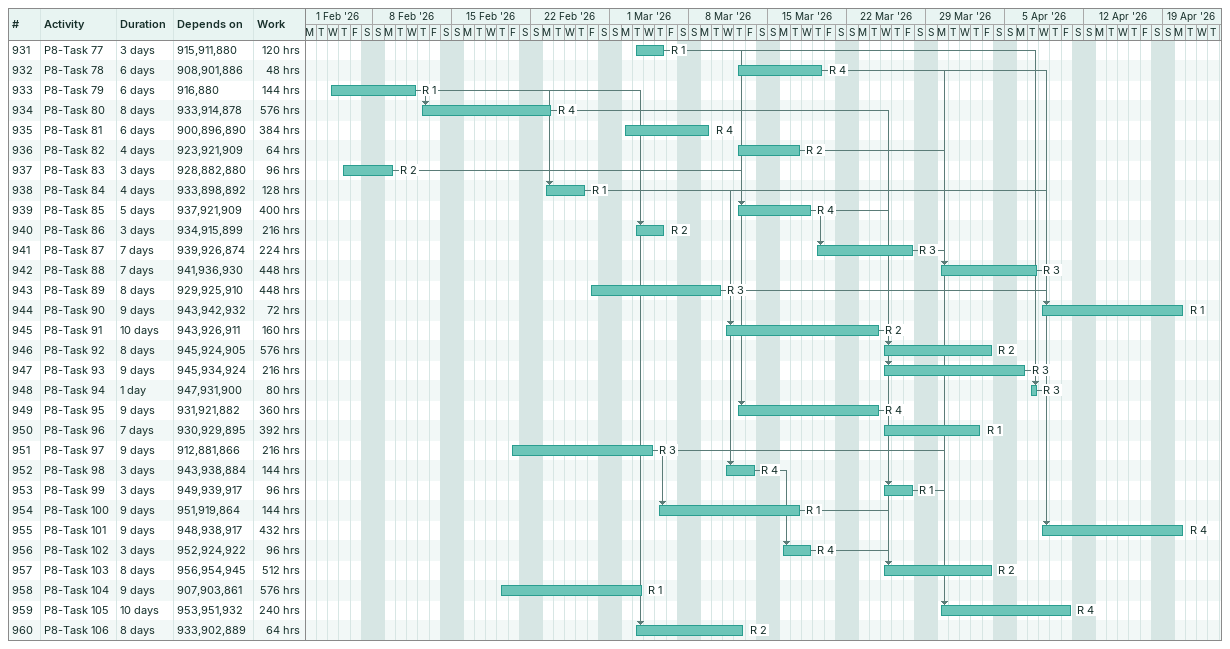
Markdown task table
| ID | Task | Duration | Start | Finish | Predecessors | Resources | Work (h) |
|---|---|---|---|---|---|---|---|
| 931 | P8-Task 77 | 3d | 2026-03-03 | 2026-03-05 | 915, 911, 880 | R 1 | 120 |
| 932 | P8-Task 78 | 6d | 2026-03-12 | 2026-03-19 | 908, 901, 886 | R 4 | 48 |
| 933 | P8-Task 79 | 6d | 2026-02-04 | 2026-02-11 | 916, 880 | R 1 | 144 |
| 934 | P8-Task 80 | 8d | 2026-02-12 | 2026-02-23 | 933, 914, 878 | R 4 | 576 |
| 935 | P8-Task 81 | 6d | 2026-03-02 | 2026-03-09 | 900, 896, 890 | R 4 | 384 |
| 936 | P8-Task 82 | 4d | 2026-03-12 | 2026-03-17 | 923, 921, 909 | R 2 | 64 |
| 937 | P8-Task 83 | 3d | 2026-02-05 | 2026-02-09 | 928, 882, 880 | R 2 | 96 |
| 938 | P8-Task 84 | 4d | 2026-02-23 | 2026-02-26 | 933, 898, 892 | R 1 | 128 |
| 939 | P8-Task 85 | 5d | 2026-03-12 | 2026-03-18 | 937, 921, 909 | R 4 | 400 |
| 940 | P8-Task 86 | 3d | 2026-03-03 | 2026-03-05 | 934, 915, 899 | R 2 | 216 |
| 941 | P8-Task 87 | 7d | 2026-03-19 | 2026-03-27 | 939, 926, 874 | R 3 | 224 |
| 942 | P8-Task 88 | 7d | 2026-03-30 | 2026-04-07 | 941, 936, 930 | R 3 | 448 |
| 943 | P8-Task 89 | 8d | 2026-02-27 | 2026-03-10 | 929, 925, 910 | R 3 | 448 |
| 944 | P8-Task 90 | 9d | 2026-04-08 | 2026-04-20 | 943, 942, 932 | R 1 | 72 |
| 945 | P8-Task 91 | 10d | 2026-03-11 | 2026-03-24 | 943, 926, 911 | R 2 | 160 |
| 946 | P8-Task 92 | 8d | 2026-03-25 | 2026-04-03 | 945, 924, 905 | R 2 | 576 |
| 947 | P8-Task 93 | 9d | 2026-03-25 | 2026-04-06 | 945, 934, 924 | R 3 | 216 |
| 948 | P8-Task 94 | 1d | 2026-04-07 | 2026-04-07 | 947, 931, 900 | R 3 | 80 |
| 949 | P8-Task 95 | 9d | 2026-03-12 | 2026-03-24 | 931, 921, 882 | R 4 | 360 |
| 950 | P8-Task 96 | 7d | 2026-03-25 | 2026-04-02 | 930, 929, 895 | R 1 | 392 |
| 951 | P8-Task 97 | 9d | 2026-02-20 | 2026-03-04 | 912, 881, 866 | R 3 | 216 |
| 952 | P8-Task 98 | 3d | 2026-03-11 | 2026-03-13 | 943, 938, 884 | R 4 | 144 |
| 953 | P8-Task 99 | 3d | 2026-03-25 | 2026-03-27 | 949, 939, 917 | R 1 | 96 |
| 954 | P8-Task 100 | 9d | 2026-03-05 | 2026-03-17 | 951, 919, 864 | R 1 | 144 |
| 955 | P8-Task 101 | 9d | 2026-04-08 | 2026-04-20 | 948, 938, 917 | R 4 | 432 |
| 956 | P8-Task 102 | 3d | 2026-03-16 | 2026-03-18 | 952, 924, 922 | R 4 | 96 |
| 957 | P8-Task 103 | 8d | 2026-03-25 | 2026-04-03 | 956, 954, 945 | R 2 | 512 |
| 958 | P8-Task 104 | 9d | 2026-02-19 | 2026-03-03 | 907, 903, 861 | R 1 | 576 |
| 959 | P8-Task 105 | 10d | 2026-03-30 | 2026-04-10 | 953, 951, 932 | R 4 | 240 |
| 960 | P8-Task 106 | 8d | 2026-03-03 | 2026-03-12 | 933, 902, 889 | R 2 | 64 |
